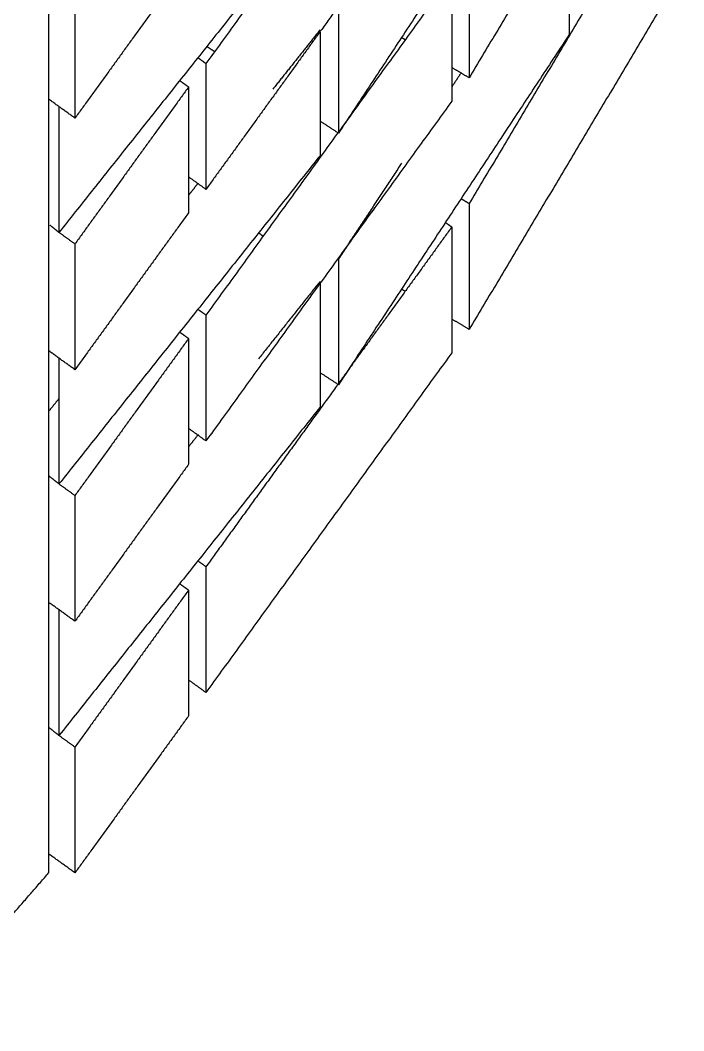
# Model space of a CAD drawing. Header units: centimetres. Extents: x 0 to 19.8, y 0 to 41.5.
# Drawn here: x 16.6246 to 16.9408, y 11.5897 to 12.0718 of the extents above; entities that cross this region are included whole.
import ezdxf

# ---------------------------------------------------------------- set-up
doc = ezdxf.new("R2010")
doc.units = ezdxf.units.CM
doc.layers.add('Make2D$Visible$Curves', color=7, linetype='Continuous', true_color=0x000000)

msp = doc.modelspace()

# ---------------------------------------------------------------- linework, layer by layer
at = {"layer": 'Make2D$Visible$Curves', "color": 18, "lineweight": -3, "true_color": 0x000000}
for points in [[(16.63826, 11.66521), (16.63826, 12.80521), (16.63826, 13.94521)], [(16.94082, 12.21613), (16.88969, 12.1302), (16.83855, 12.04426)], [(16.83025, 12.21314), (16.77167, 12.1321), (16.71308, 12.05105)], [(16.88622, 12.18491), (16.83123, 12.10139), (16.77624, 12.01787)], [(16.83025, 12.15314), (16.799, 12.10991), (16.76775, 12.06668)], [(16.94082, 12.15613), (16.88969, 12.0702), (16.83855, 11.98426)], [(16.76744, 12.12714), (16.70523, 12.04884), (16.64303, 11.97055)], [(16.88622, 12.12491), (16.88622, 12.09491), (16.88622, 12.06491)], [(16.70479, 12.09993), (16.67772, 12.06248), (16.65065, 12.02504)], [(16.83855, 12.10426), (16.83855, 12.07426), (16.83855, 12.04426)], [(16.94082, 12.09613), (16.88969, 12.0102), (16.83855, 11.92426)], [(16.83025, 12.09314), (16.77167, 12.0121), (16.71308, 11.93105)], [(16.83025, 12.09314), (16.83025, 12.06314), (16.83025, 12.03314)], [(16.65065, 12.08504), (16.65065, 12.05504), (16.65065, 12.02504)], [(16.77624, 12.07787), (16.77624, 12.04787), (16.77624, 12.01787)], [(16.76744, 12.06625), (16.74026, 12.02865), (16.71308, 11.99105)], [(16.76744, 12.06714), (16.75621, 12.053), (16.74498, 12.03886)], [(16.76744, 12.06638), (16.76744, 12.03676), (16.76744, 12.00714)], [(16.88622, 12.06491), (16.83123, 11.98139), (16.77624, 11.89787)], [(16.80813, 12.06236), (16.80736, 12.06282), (16.80658, 12.06328)], [(16.7172, 12.05674), (16.7154, 12.05793), (16.71359, 12.05912)], [(16.71308, 12.05105), (16.71116, 12.05245), (16.70923, 12.05384)], [(16.71308, 12.05105), (16.71308, 12.02105), (16.71308, 11.99105)], [(16.83484, 12.04686), (16.8326, 12.04346), (16.83036, 12.04006)], [(16.83855, 12.04426), (16.83453, 12.04665), (16.83051, 12.04904)], [(16.70057, 12.04298), (16.70268, 12.04145), (16.70479, 12.03993)], [(16.70479, 12.03993), (16.67772, 12.00248), (16.65065, 11.96504)], [(16.70479, 12.03993), (16.70479, 12.00993), (16.70479, 11.97993)], [(16.65065, 12.02504), (16.64446, 12.02951), (16.63826, 12.03399)], [(16.83025, 12.03314), (16.77167, 11.9521), (16.71308, 11.87105)], [(16.64303, 12.03055), (16.64303, 12.00055), (16.64303, 11.97055)], [(16.77624, 12.01787), (16.77192, 12.02071), (16.7676, 12.02356)], [(16.76744, 12.00714), (16.70523, 11.92884), (16.64303, 11.85055)], [(16.80634, 12.00359), (16.79129, 11.98073), (16.77624, 11.95787)], [(16.71308, 11.99105), (16.70893, 11.99405), (16.70479, 11.99705)], [(16.70921, 11.99385), (16.70713, 11.99123), (16.70505, 11.98861)], [(16.83855, 11.98426), (16.8366, 11.98542), (16.83465, 11.98658)], [(16.83855, 11.98426), (16.83855, 11.95426), (16.83855, 11.92426)], [(16.70479, 11.97993), (16.67772, 11.94248), (16.65065, 11.90504)], [(16.82723, 11.97532), (16.82874, 11.97423), (16.83025, 11.97314)], [(16.64303, 11.97055), (16.64086, 11.97227), (16.63868, 11.974)], [(16.65065, 11.96504), (16.64684, 11.96779), (16.64303, 11.97055)], [(16.73822, 11.97036), (16.73927, 11.96953), (16.74031, 11.96869)], [(16.83025, 11.97314), (16.80332, 11.93588), (16.77638, 11.89862)], [(16.83025, 11.97314), (16.83025, 11.94314), (16.83025, 11.91314)], [(16.65065, 11.96504), (16.65065, 11.93504), (16.65065, 11.90504)], [(16.77624, 11.95787), (16.77624, 11.92787), (16.77624, 11.89787)], [(16.76744, 11.94714), (16.75278, 11.92868), (16.73812, 11.91023)], [(16.76744, 11.94714), (16.76744, 11.91714), (16.76744, 11.88714)], [(16.80804, 11.94241), (16.80715, 11.94294), (16.80626, 11.94347)], [(16.71308, 11.93105), (16.71115, 11.93245), (16.70922, 11.93384)], [(16.71308, 11.93105), (16.71308, 11.90105), (16.71308, 11.87105)], [(16.83855, 11.92426), (16.8344, 11.92673), (16.83025, 11.9292)], [(16.70057, 11.92298), (16.70268, 11.92145), (16.70479, 11.91993)], [(16.70479, 11.91993), (16.67772, 11.88248), (16.65065, 11.84504)], [(16.70479, 11.91993), (16.70479, 11.88993), (16.70479, 11.85993)], [(16.65065, 11.90504), (16.64446, 11.90951), (16.63826, 11.91399)], [(16.83025, 11.91314), (16.77167, 11.8321), (16.71308, 11.75105)], [(16.64303, 11.91055), (16.64303, 11.88055), (16.64303, 11.85055)], [(16.77624, 11.89787), (16.77184, 11.90077), (16.76744, 11.90366)], [(16.77584, 11.89787), (16.74446, 11.85446), (16.71308, 11.81105)], [(16.63849, 11.88559), (16.64076, 11.88845), (16.64303, 11.8913)], [(16.76744, 11.88714), (16.70523, 11.80884), (16.64303, 11.73055)], [(16.71308, 11.87105), (16.70893, 11.87405), (16.70479, 11.87705)], [(16.70948, 11.87418), (16.70717, 11.87128), (16.70487, 11.86838)], [(16.70479, 11.85993), (16.67772, 11.82248), (16.65065, 11.78504)], [(16.64303, 11.85055), (16.64066, 11.85243), (16.63829, 11.85431)], [(16.65065, 11.84504), (16.64684, 11.84779), (16.64303, 11.85055)], [(16.65065, 11.84504), (16.65065, 11.81504), (16.65065, 11.78504)], [(16.71308, 11.81105), (16.71123, 11.81239), (16.70939, 11.81373)], [(16.71308, 11.81105), (16.71308, 11.78105), (16.71308, 11.75105)], [(16.70057, 11.80298), (16.70268, 11.80145), (16.70479, 11.79993)], [(16.70479, 11.79993), (16.67772, 11.76248), (16.65065, 11.72504)], [(16.70479, 11.79993), (16.70479, 11.76993), (16.70479, 11.73993)], [(16.65065, 11.78504), (16.64456, 11.78944), (16.63848, 11.79383)], [(16.64303, 11.79055), (16.64303, 11.76055), (16.64303, 11.73055)], [(16.71308, 11.75105), (16.70893, 11.75405), (16.70479, 11.75705)], [(16.70479, 11.73993), (16.67772, 11.70248), (16.65065, 11.66504)], [(16.64303, 11.73055), (16.64064, 11.73244), (16.63826, 11.73433)], [(16.65065, 11.72504), (16.64684, 11.72779), (16.64303, 11.73055)], [(16.65065, 11.72504), (16.65065, 11.69504), (16.65065, 11.66504)], [(16.65065, 11.66504), (16.64446, 11.66951), (16.63826, 11.67399)], [(16.5727, 11.5897), (16.60548, 11.62745), (16.63826, 11.66521)]]:
    msp.add_open_spline(points, degree=2, dxfattribs=at)

doc.saveas('drawing.dxf')
